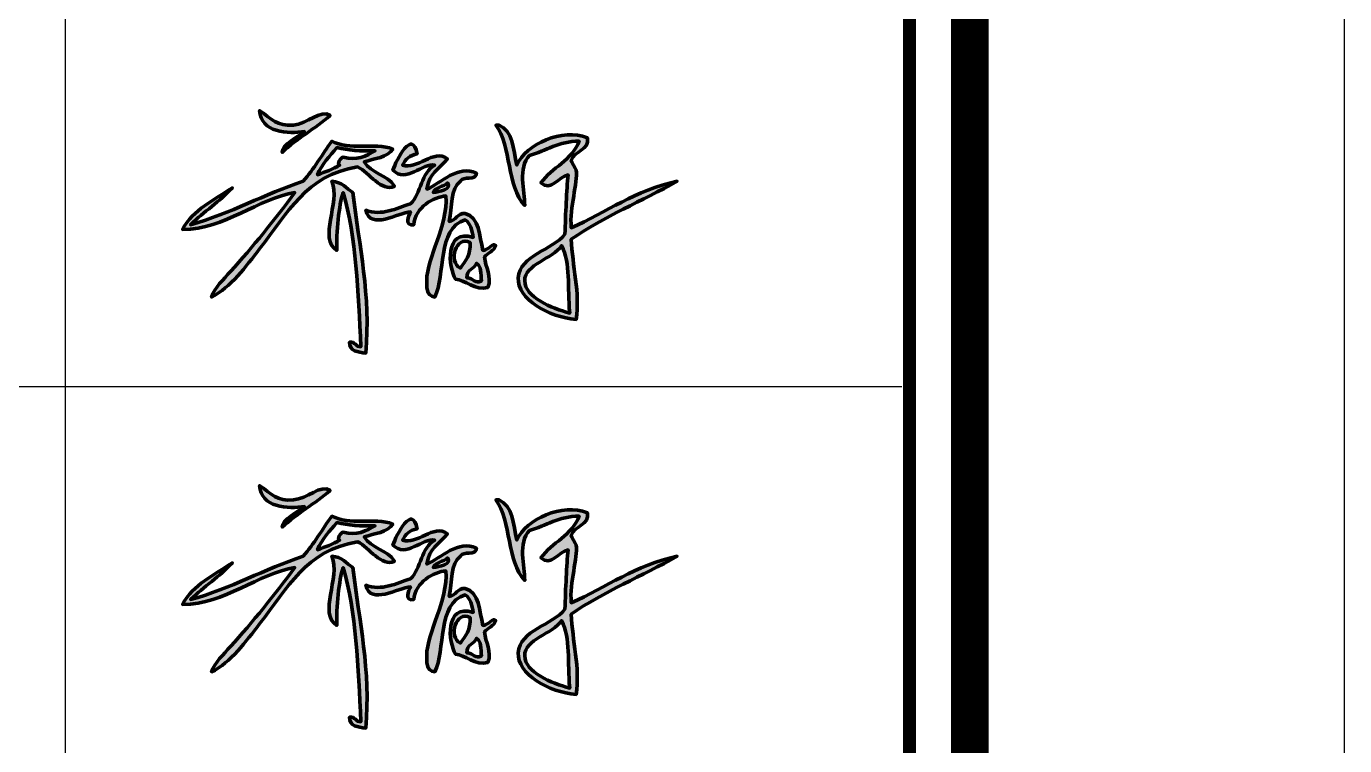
# Model space of a CAD drawing. Header units: inches. Extents: x 18712 to 314639, y 0 to 420500.
# Drawn here: x 134094 to 137612, y 344605 to 346523 of the extents above; entities that cross this region are included whole.
import ezdxf

# ---------------------------------------------------------------- set-up
doc = ezdxf.new("R2010")
doc.units = ezdxf.units.IN
doc.header["$LTSCALE"] = 1000
doc.header["$MEASUREMENT"] = 0
for name, color, linetype, true_color in [('TK', 7, 'Continuous', 0xffffff), ('TK-TEXT', 4, 'Continuous', 0x00ffff), ('ZG-图框层', 4, 'Continuous', 0x00ffff), ('图层 1', 7, 'Continuous', 0xffffff), ('签名', 3, 'Continuous', 0x00ff00)]:
    doc.layers.add(name, color=color, linetype=linetype, true_color=true_color)

# ---------------------------------------------------------------- blocks, each defined once
blk = doc.blocks.new('乔智军')
at = {"layer": '图层 1', "true_color": 0xffffff}
h = blk.add_hatch(color=7, dxfattribs=at)
edge = h.paths.add_edge_path(flags=0)
edge.add_spline(control_points=[(9.270163054523351, 1.075055389712986), (9.417957748339902, -2.578470782605393), (13.95549600535125, -2.800335078218126), (16.67953480257155, -2.365046976499656), (15.42104059158815, -3.314688173481784), (12.99999814218057, -4.502902390202792), (12.97484892854746, -5.805149342712298), (15.3988197110493, -3.553950212772236), (18.40914613195622, -1.889278976125155), (20.91355994710646, 0.2811326113907171), (19.25388410220843, 1.32086311474356), (17.15581956760975, -1.116026784350652), (14.82727799300345, -1.306540690365921), (12.0531130234048, -1.533572632615602), (11.25419485333349, -0.3236543000194558), (9.270163054523351, 1.075055389712986)], knot_values=[0, 0, 0, 0, 0.2744214640499943, 0.2744214640499943, 0.2744214640499943, 0.5488429280999887, 0.5488429280999887, 0.5488429280999887, 0.823264392149983, 0.823264392149983, 0.823264392149983, 1.097685856199977, 1.097685856199977, 1.097685856199977, 1.372107320249972, 1.372107320249972, 1.372107320249972, 1.372107320249972], weights=[1, 1, 1, 1, 1, 1, 1, 1, 1, 1, 1, 1, 1, 1, 1, 1], degree=3, periodic=0)
h = blk.add_hatch(color=7, dxfattribs=at)
edge = h.paths.add_edge_path(flags=0)
edge.add_spline(control_points=[(35.20296417269206, -6.069732850523764), (34.4800104081838, -1.861373684285667), (31.73909063194948, -7.065710612350472), (31.2336947908565, -8.715912438414136), (33.32400785549976, -11.00104578127011), (36.18223321039267, -7.425034308505872), (38.11389952328179, -7.921989660091867), (35.86390617755701, -9.11209868057972), (35.88509352876848, -12.57356065289173), (34.14463014144623, -14.27302737689422), (31.8358978789482, -15.01837427682923), (29.28463073428968, -16.32854495418206), (26.73525839339803, -15.33136140814005), (27.59636057800056, -18.72926132681766), (31.97904169079152, -15.72461931721139), (34.14463014144623, -15.59611717083942), (33.81872389354305, -16.23880015758718), (32.99947964669977, -17.96324384033488), (34.67379715706915, -17.71295748821896), (34.89152733537233, -14.7536185141299), (37.92097404883593, -13.20022393506497), (39.96632858773779, -12.94993758294905), (40.29292385519256, -18.01250873827374), (36.82836129489839, -22.93727598327999), (36.7908097293366, -26.97458604583528), (36.78340276915699, -27.77005911814862), (36.65972375964616, -29.44368760896643), (38.11389952328179, -29.62111014350145), (39.9112070236104, -26.0829947460748), (38.4370496929786, -18.27915930473998), (43.14167519125108, -16.91920696478459), (43.96539806517971, -17.50659613251707), (44.28958176420392, -18.59386898492977), (44.46459273030837, -19.82997006048643), (39.69347684530723, -18.25228754222789), (40.3335760087365, -24.78901602818439), (41.55382963460654, -26.71000253802382), (42.9876793214702, -26.71723724331554), (44.83149564153129, -28.68473257288747), (46.84618881038729, -28.03326458685692), (47.62443639391083, -26.25972826105823), (46.41141747333252, -24.73079387607484), (46.31702179476437, -23.00548891888761), (46.86548135783187, -22.31888093572584), (47.86490421741655, -22.08358075885707), (48.16945085922036, -21.15305985443163), (47.69333834907006, -20.60907891844946), (46.87064900446882, -21.9561121418125), (46.05243828695291, -21.946810377866), (45.42922010253764, -19.57107096397561), (45.49467695993891, -16.50665650826869), (43.14167519125108, -15.86070067865089), (41.74675510905239, -15.78887039039736), (41.66751786061927, -17.03289519079735), (40.49549560336071, -17.18379047259606), (40.95817223225497, -14.82407076328019), (40.69221068534031, -11.73519611349175), (42.34792466781671, -10.56834150287014), (42.73067502872625, -9.62800206983448), (44.98135739400261, -10.55559464116567), (44.99410425570709, -9.24507945403704), (41.99170155964347, -7.802272513002691), (39.07887140528686, -10.87185461534656), (36.7908097293366, -11.89143129681531), (37.28983213957736, -9.04819211716952), (38.70542280832382, -8.719357536172083), (40.23091209554924, -6.863655628846033), (37.91735669619008, -5.163672140179841), (35.13974662883346, -8.766210865680364), (32.82154034750104, -7.921989660091867), (33.2568284492195, -6.946165720149196), (33.97427005731502, -6.252323031695738), (35.20296417269206, -6.069732850523764)], knot_values=[0, 0, 0, 0, 0.02504163207124512, 0.02504163207124512, 0.02504163207124512, 0.05008326414249036, 0.05008326414249036, 0.05008326414249036, 0.07512489621373547, 0.07512489621373547, 0.07512489621373547, 0.1001665282849806, 0.1001665282849806, 0.1001665282849806, 0.1252081603562258, 0.1252081603562258, 0.1252081603562258, 0.150249792427471, 0.150249792427471, 0.150249792427471, 0.1752914244987162, 0.1752914244987162, 0.1752914244987162, 0.2003330565699614, 0.2003330565699614, 0.2003330565699614, 0.2253746886412065, 0.2253746886412065, 0.2253746886412065, 0.2504163207124517, 0.2504163207124517, 0.2504163207124517, 0.2754579527836969, 0.2754579527836969, 0.2754579527836969, 0.300499584854942, 0.300499584854942, 0.300499584854942, 0.3255412169261873, 0.3255412169261873, 0.3255412169261873, 0.3505828489974324, 0.3505828489974324, 0.3505828489974324, 0.3756244810686776, 0.3756244810686776, 0.3756244810686776, 0.4006661131399228, 0.4006661131399228, 0.4006661131399228, 0.425707745211168, 0.425707745211168, 0.425707745211168, 0.4507493772824131, 0.4507493772824131, 0.4507493772824131, 0.4757910093536583, 0.4757910093536583, 0.4757910093536583, 0.5008326414249035, 0.5008326414249035, 0.5008326414249035, 0.5258742734961486, 0.5258742734961486, 0.5258742734961486, 0.5509159055673939, 0.5509159055673939, 0.5509159055673939, 0.575957537638639, 0.575957537638639, 0.575957537638639, 0.6009991697098841, 0.6009991697098841, 0.6009991697098841, 0.6009991697098841], weights=[1, 1, 1, 1, 1, 1, 1, 1, 1, 1, 1, 1, 1, 1, 1, 1, 1, 1, 1, 1, 1, 1, 1, 1, 1, 1, 1, 1, 1, 1, 1, 1, 1, 1, 1, 1, 1, 1, 1, 1, 1, 1, 1, 1, 1, 1, 1, 1, 1, 1, 1, 1, 1, 1, 1, 1, 1, 1, 1, 1, 1, 1, 1, 1, 1, 1, 1, 1, 1, 1, 1, 1, 1], degree=3, periodic=0)
edge = h.paths.add_edge_path(flags=0)
edge.add_spline(control_points=[(37.84931601547034, -12.42059831243822), (38.84770534572763, -12.26332959978728), (40.9991688955747, -11.87782316067137), (40.23091209554924, -10.83292501068158), (39.6052823427034, -11.53038505178094), (38.24584676741172, -11.49421152532233), (37.84931601547034, -12.42059831243822)], knot_values=[0, 0, 0, 0, 0.5998774375303773, 0.5998774375303773, 0.5998774375303773, 1.199754875060755, 1.199754875060755, 1.199754875060755, 1.199754875060755], weights=[1, 1, 1, 1, 1, 1, 1], degree=3, periodic=0)
edge = h.paths.add_edge_path(flags=0)
edge.add_spline(control_points=[(42.34792466781671, -24.85791798334361), (43.12858381977082, -23.69795356823792), (44.09424472132748, -22.72299090273475), (43.93542571468545, -20.6238928388087), (41.64340217631354, -19.42586009347752), (40.21816523384479, -23.89708021864811), (42.34792466781671, -24.85791798334361)], knot_values=[0, 0, 0, 0, 0.4848482774521781, 0.4848482774521781, 0.4848482774521781, 0.9696965549043561, 0.9696965549043561, 0.9696965549043561, 0.9696965549043561], weights=[1, 1, 1, 1, 1, 1, 1], degree=3, periodic=0)
edge = h.paths.add_edge_path(flags=0)
edge.add_spline(control_points=[(43.40625869906253, -26.44541903021238), (44.48974194394148, -26.51742157335377), (44.80083427148543, -27.51960051114483), (45.78785477914145, -26.97458604583528), (45.75788242864718, -25.76983535987608), (45.78268713250451, -24.50996310978948), (44.99410425570709, -24.06382295013344), (44.65269506789308, -25.04602032092833), (43.33046654838738, -25.04636483070414), (43.40625869906253, -26.44541903021238)], knot_values=[0, 0, 0, 0, 0.4043742533420538, 0.4043742533420538, 0.4043742533420538, 0.8087485066841077, 0.8087485066841077, 0.8087485066841077, 1.213122760026162, 1.213122760026162, 1.213122760026162, 1.213122760026162], weights=[1, 1, 1, 1, 1, 1, 1, 1, 1, 1], degree=3, periodic=0)
h = blk.add_hatch(color=7, dxfattribs=at)
edge = h.paths.add_edge_path(flags=0)
edge.add_spline(control_points=[(48.16945085922036, -1.306540690365921), (50.75844182432857, -4.7158094316448), (49.96331326179101, -11.50868093590577), (52.9326430193782, -14.53761088470569), (52.92885341184444, -12.15739284372995), (51.7461513515362, -8.348320507639613), (53.72639354281257, -6.334316358335201), (56.46317920173733, -5.542977403331406), (58.46650354799206, -4.017832625881766), (61.92986032407093, -3.952720278256294), (60.68204591613721, -7.115320020065127), (57.46087951244304, -8.304567766113507), (55.57882260726858, -10.83292501068158), (57.31032874042012, -12.38528606041913), (58.50129903534747, -9.77390195988417), (60.07743125961494, -9.509835216736406), (59.80940265404553, -12.01218197323186), (59.68813521296528, -15.90720949838337), (59.54826424399202, -19.30080304486353), (57.52185774275897, -21.85654881660739), (52.08067034383427, -22.79912756318572), (51.87396447835657, -26.44541903021238), (51.67414880839479, -29.97836678100208), (56.88589269663923, -32.94631849948607), (61.40034879867223, -33.32562376263766), (62.10039266309003, -28.99479137110401), (60.74956983219327, -24.46104272162643), (60.60659827523786, -20.0947258231858), (65.90446960743135, -16.39520759579864), (72.30201614396618, -13.79588133741655), (78.07152135922463, -10.56834150287014), (71.13481702356877, -12.01114844390449), (66.42536838843516, -15.68138334034896), (60.60659827523786, -18.24229675872979), (60.25003065728882, -14.81459674444579), (61.74485857446841, -10.85772971453892), (61.40034879867223, -8.715912438414136), (61.37072095795376, -8.530910688811588), (60.57834847362257, -7.245889225091872), (60.60659827523786, -7.12823913665747), (60.97453471578818, -5.588624948624414), (63.71442096269509, -5.461156331579815), (63.25277786312823, -3.423553262633391), (59.15655662891179, -1.759398790649982), (53.15312927588775, -4.450020139618061), (51.60938097054512, -7.921989660091867), (51.06712258344194, -5.288901443681738), (50.94378808370692, -2.237061594791385), (48.69861787484328, -1.306540690365921), (48.52222886963564, -1.306540690365921), (48.345839864428, -1.306540690365921), (48.16945085922036, -1.306540690365921)], knot_values=[0, 0, 0, 0, 0.06364256082646674, 0.06364256082646674, 0.06364256082646674, 0.1272851216529335, 0.1272851216529335, 0.1272851216529335, 0.1909276824794002, 0.1909276824794002, 0.1909276824794002, 0.254570243305867, 0.254570243305867, 0.254570243305867, 0.3182128041323335, 0.3182128041323335, 0.3182128041323335, 0.3818553649588003, 0.3818553649588003, 0.3818553649588003, 0.4454979257852671, 0.4454979257852671, 0.4454979257852671, 0.5091404866117337, 0.5091404866117337, 0.5091404866117337, 0.5727830474382005, 0.5727830474382005, 0.5727830474382005, 0.6364256082646671, 0.6364256082646671, 0.6364256082646671, 0.7000681690911339, 0.7000681690911339, 0.7000681690911339, 0.7637107299176006, 0.7637107299176006, 0.7637107299176006, 0.8273532907440673, 0.8273532907440673, 0.8273532907440673, 0.8909958515705341, 0.8909958515705341, 0.8909958515705341, 0.9546384123970005, 0.9546384123970005, 0.9546384123970005, 1.018280973223467, 1.018280973223467, 1.018280973223467, 1.081923534049934, 1.081923534049934, 1.081923534049934, 1.081923534049934], weights=[1, 1, 1, 1, 1, 1, 1, 1, 1, 1, 1, 1, 1, 1, 1, 1, 1, 1, 1, 1, 1, 1, 1, 1, 1, 1, 1, 1, 1, 1, 1, 1, 1, 1, 1, 1, 1, 1, 1, 1, 1, 1, 1, 1, 1, 1, 1, 1, 1, 1, 1, 1], degree=3, periodic=0)
edge = h.paths.add_edge_path(flags=0)
edge.add_spline(control_points=[(59.01875271859332, -21.15305985443163), (57.51772362544941, -23.37273633988633), (52.90680478619349, -24.20782803641626), (52.9326430193782, -26.97458604583528), (52.95710321345973, -29.60595171336641), (57.30378305467998, -31.48008489369758), (60.34201476742641, -32.26728973139183), (59.97442283665188, -27.90958557734609), (60.48705338303658, -24.14340470834236), (59.01875271859332, -21.15305985443163)], knot_values=[0, 0, 0, 0, 0.4703318066779434, 0.4703318066779434, 0.4703318066779434, 0.9406636133558868, 0.9406636133558868, 0.9406636133558868, 1.41099542003383, 1.41099542003383, 1.41099542003383, 1.41099542003383], weights=[1, 1, 1, 1, 1, 1, 1, 1, 1, 1], degree=3, periodic=0)
h = blk.add_hatch(color=7, dxfattribs=at)
edge = h.paths.add_edge_path(flags=0)
edge.add_spline(control_points=[(31.2336947908565, -5.275810072201494), (28.17083062914067, -4.133760165437195), (23.9765963637102, -5.534709168712311), (21.17814345491793, -3.952720278256294), (19.56497642975236, -6.132433629718662), (18.21759869661355, -8.577936273207769), (16.4149512947601, -10.56834150287014), (10.00620819051187, -12.71549868051974), (4.566915595354047, -15.8324508770356), (-2.108478075360409, -17.71295748821896), (0.09845154838984627, -15.59766746483049), (2.679691043542647, -13.85685956773247), (4.771726657064875, -11.62667553411595), (1.776041901629284, -13.65876644664965), (-1.683869776691637, -15.22680269118592), (-3.431567869305596, -18.50688026654126), (3.530285679983379, -18.48689869954507), (9.05484444465074, -13.36214352968915), (15.09186150081491, -12.42059831243822), (11.82745912025831, -16.81602628693366), (8.047842369998548, -21.48310021964434), (4.507143149253423, -25.38708499896654), (3.313072266343895, -26.70345685228369), (1.891108166745212, -28.0690936035397), (1.331624290852233, -29.62111014350145), (4.580523731498005, -28.02534086201359), (6.954885106285204, -24.62709643356018), (9.270163054523351, -21.68222687005454), (13.9232843413143, -15.76441019631585), (16.81768322266582, -9.658318930104542), (25.41216859945284, -8.186745422791205), (27.35623726427062, -9.10090211286635), (29.27377867635209, -12.44523076140766), (31.49827829866796, -11.36209202630451), (30.33021790383106, -9.531194822835772), (27.60841842015341, -9.254036708207735), (26.47050263069868, -7.392822644468936), (28.17996013819926, -6.808878574494429), (30.33107917827054, -6.666423782202713), (31.2336947908565, -5.275810072201494)], knot_values=[0, 0, 0, 0, 0.06651523526064046, 0.06651523526064046, 0.06651523526064046, 0.1330304705212808, 0.1330304705212808, 0.1330304705212808, 0.1995457057819213, 0.1995457057819213, 0.1995457057819213, 0.2660609410425617, 0.2660609410425617, 0.2660609410425617, 0.3325761763032022, 0.3325761763032022, 0.3325761763032022, 0.3990914115638426, 0.3990914115638426, 0.3990914115638426, 0.4656066468244831, 0.4656066468244831, 0.4656066468244831, 0.5321218820851235, 0.5321218820851235, 0.5321218820851235, 0.5986371173457639, 0.5986371173457639, 0.5986371173457639, 0.6651523526064044, 0.6651523526064044, 0.6651523526064044, 0.7316675878670448, 0.7316675878670448, 0.7316675878670448, 0.7981828231276852, 0.7981828231276852, 0.7981828231276852, 0.8646980583883257, 0.8646980583883257, 0.8646980583883257, 0.8646980583883257], weights=[1, 1, 1, 1, 1, 1, 1, 1, 1, 1, 1, 1, 1, 1, 1, 1, 1, 1, 1, 1, 1, 1, 1, 1, 1, 1, 1, 1, 1, 1, 1, 1, 1, 1, 1, 1, 1, 1, 1, 1], degree=3, periodic=0)
edge = h.paths.add_edge_path(flags=0)
edge.add_spline(control_points=[(21.9720662332402, -5.011226564390029), (20.84155740396507, -6.43870282040146), (19.50951035584919, -7.664813112460024), (18.79654737483901, -9.509835216736406), (20.08156883855872, -9.03079437349183), (21.36572902783894, -8.550720000919853), (22.50123324886312, -7.921989660091867), (21.89162320059179, -7.712183206631977), (22.6381758847421, -6.678137114579783), (23.03057251937393, -6.598899866146667), (25.23302351603883, -7.294120593703326), (26.87461259770758, -6.341895573402724), (28.32293169515468, -5.540565834900832), (25.88948689381843, -5.680609058761974), (23.81433225931021, -5.462362115795116), (21.9720662332402, -5.011226564390029)], knot_values=[0, 0, 0, 0, 0.4639654147825299, 0.4639654147825299, 0.4639654147825299, 0.9279308295650598, 0.9279308295650598, 0.9279308295650598, 1.39189624434759, 1.39189624434759, 1.39189624434759, 1.85586165913012, 1.85586165913012, 1.85586165913012, 2.319827073912649, 2.319827073912649, 2.319827073912649, 2.319827073912649], weights=[1, 1, 1, 1, 1, 1, 1, 1, 1, 1, 1, 1, 1, 1, 1, 1], degree=3, periodic=0)
h = blk.add_hatch(color=7, dxfattribs=at)
edge = h.paths.add_edge_path(flags=0)
edge.add_spline(control_points=[(21.17814345491793, -10.56834150287014), (22.6185388275217, -14.12506042818978), (18.85959266380971, -20.08783562766988), (21.9720662332402, -21.946810377866), (21.87439771180199, -19.08048904324187), (22.32863385118924, -14.43494697151843), (23.03057251937393, -12.42059831243822), (25.19374940159807, -19.69561124792594), (25.51242094420952, -28.81495726813841), (25.94133561507576, -37.82423241498404), (25.05852931459808, -37.82492143453561), (25.0380309829382, -36.96330248526939), (24.08890655061975, -37.03013738177387), (24.04119194667199, -38.57767529465025), (25.43438947999169, -38.68412881537125), (26.73525839339803, -38.88256644622984), (27.6103132239203, -29.29244781739192), (25.68398681255601, -21.34667434842908), (24.61824582113057, -12.42059831243822), (23.53062845894206, -11.74415336766245), (22.85452802394208, -10.65601924081025), (21.17814345491793, -10.56834150287014)], knot_values=[0, 0, 0, 0, 0.08844802522594537, 0.08844802522594537, 0.08844802522594537, 0.1768960504518908, 0.1768960504518908, 0.1768960504518908, 0.2653440756778363, 0.2653440756778363, 0.2653440756778363, 0.3537921009037817, 0.3537921009037817, 0.3537921009037817, 0.4422401261297271, 0.4422401261297271, 0.4422401261297271, 0.5306881513556726, 0.5306881513556726, 0.5306881513556726, 0.619136176581618, 0.619136176581618, 0.619136176581618, 0.619136176581618], weights=[1, 1, 1, 1, 1, 1, 1, 1, 1, 1, 1, 1, 1, 1, 1, 1, 1, 1, 1, 1, 1, 1], degree=3, periodic=0)
at = {"layer": '图层 1', "lineweight": 100}
for points, knots in [([(16.67953480257155, -2.365046976499656), (15.42104059158815, -3.314688173481784), (12.99999814218057, -4.502902390202792), (12.97484892854746, -5.805149342712298), (15.3988197110493, -3.553950212772236), (18.40914613195622, -1.889278976125155), (20.91355994710646, 0.2811326113907171), (19.25388410220843, 1.32086311474356), (17.15581956760975, -1.116026784350652), (14.82727799300345, -1.306540690365921), (12.0531130234048, -1.533572632615602), (11.25419485333349, -0.3236543000194558), (9.270163054523351, 1.075055389712986), (9.417957748339902, -2.578470782605393), (13.95549600535125, -2.800335078218126), (16.67953480257155, -2.365046976499656)], [0, 0, 0, 0, 1, 1, 1, 2, 2, 2, 3, 3, 3, 4, 4, 4, 5, 5, 5, 5]), ([(9.270163054523351, 1.075055389712986), (11.25419485333349, -0.3236543000194558), (12.0531130234048, -1.533572632615602), (14.82727799300345, -1.306540690365921), (17.15581956760975, -1.116026784350652), (19.25388410220843, 1.32086311474356), (20.91355994710646, 0.2811326113907171), (18.40914613195622, -1.889278976125155), (15.3988197110493, -3.553950212772236), (12.97484892854746, -5.805149342712298), (12.99999814218057, -4.502902390202792), (15.42104059158815, -3.314688173481784), (16.67953480257155, -2.365046976499656), (13.95549600535125, -2.800335078218126), (9.417957748339902, -2.578470782605393), (9.270163054523351, 1.075055389712986)], [0, 0, 0, 0, 1, 1, 1, 2, 2, 2, 3, 3, 3, 4, 4, 4, 5, 5, 5, 5]), ([(52.9326430193782, -14.53761088470569), (52.92885341184444, -12.15739284372995), (51.7461513515362, -8.348320507639613), (53.72639354281257, -6.334316358335201), (56.46317920173733, -5.542977403331406), (58.46650354799206, -4.017832625881766), (61.92986032407093, -3.952720278256294), (60.68204591613721, -7.115320020065127), (57.46087951244304, -8.304567766113507), (55.57882260726858, -10.83292501068158), (57.31032874042012, -12.38528606041913), (58.50129903534747, -9.77390195988417), (60.07743125961494, -9.509835216736406), (59.80940265404553, -12.01218197323186), (59.68813521296528, -15.90720949838337), (59.54826424399202, -19.30080304486353), (57.52185774275897, -21.85654881660739), (52.08067034383427, -22.79912756318572), (51.87396447835657, -26.44541903021238), (51.67414880839479, -29.97836678100208), (56.88589269663923, -32.94631849948607), (61.40034879867223, -33.32562376263766), (62.10039266309003, -28.99479137110401), (60.74956983219327, -24.46104272162643), (60.60659827523786, -20.0947258231858), (65.90446960743135, -16.39520759579864), (72.30201614396618, -13.79588133741655), (78.07152135922463, -10.56834150287014), (71.13481702356877, -12.01114844390449), (66.42536838843516, -15.68138334034896), (60.60659827523786, -18.24229675872979), (60.25003065728882, -14.81459674444579), (61.74485857446841, -10.85772971453892), (61.40034879867223, -8.715912438414136), (61.37072095795376, -8.530910688811588), (60.57834847362257, -7.245889225091872), (60.60659827523786, -7.12823913665747), (60.97453471578818, -5.588624948624414), (63.71442096269509, -5.461156331579815), (63.25277786312823, -3.423553262633391), (59.15655662891179, -1.759398790649982), (53.15312927588775, -4.450020139618061), (51.60938097054512, -7.921989660091867), (51.06712258344194, -5.288901443681738), (50.94378808370692, -2.237061594791385), (48.69861787484328, -1.306540690365921), (48.52222886963564, -1.306540690365921), (48.345839864428, -1.306540690365921), (48.16945085922036, -1.306540690365921), (50.75844182432857, -4.7158094316448), (49.96331326179101, -11.50868093590577), (52.9326430193782, -14.53761088470569)], [0, 0, 0, 0, 10.64327486126001, 10.64327486126001, 10.64327486126001, 21.28654972252003, 21.28654972252003, 21.28654972252003, 31.92982458378004, 31.92982458378004, 31.92982458378004, 42.57309944504005, 42.57309944504005, 42.57309944504005, 53.21637430630006, 53.21637430630006, 53.21637430630006, 63.85964916756008, 63.85964916756008, 63.85964916756008, 74.50292402882009, 74.50292402882009, 74.50292402882009, 85.1461988900801, 85.1461988900801, 85.1461988900801, 95.78947375134011, 95.78947375134011, 95.78947375134011, 106.4327486126001, 106.4327486126001, 106.4327486126001, 117.0760234738601, 117.0760234738601, 117.0760234738601, 127.7192983351202, 127.7192983351202, 127.7192983351202, 138.3625731963802, 138.3625731963802, 138.3625731963802, 149.0058480576402, 149.0058480576402, 149.0058480576402, 159.6491229189002, 159.6491229189002, 159.6491229189002, 170.2923977801602, 170.2923977801602, 170.2923977801602, 180.9356726414202, 180.9356726414202, 180.9356726414202, 180.9356726414202]), ([(48.16945085922036, -1.306540690365921), (48.345839864428, -1.306540690365921), (48.52222886963564, -1.306540690365921), (48.69861787484328, -1.306540690365921), (50.94378808370692, -2.237061594791385), (51.06712258344194, -5.288901443681738), (51.60938097054512, -7.921989660091867), (53.15312927588775, -4.450020139618061), (59.15655662891179, -1.759398790649982), (63.25277786312823, -3.423553262633391), (63.71442096269509, -5.461156331579815), (60.97453471578818, -5.588624948624414), (60.60659827523786, -7.12823913665747), (60.57834847362257, -7.245889225091872), (61.37072095795376, -8.530910688811588), (61.40034879867223, -8.715912438414136), (61.74485857446841, -10.85772971453892), (60.25003065728882, -14.81459674444579), (60.60659827523786, -18.24229675872979), (66.42536838843516, -15.68138334034896), (71.13481702356877, -12.01114844390449), (78.07152135922463, -10.56834150287014), (72.30201614396618, -13.79588133741655), (65.90446960743135, -16.39520759579864), (60.60659827523786, -20.0947258231858), (60.74956983219327, -24.46104272162643), (62.10039266309003, -28.99479137110401), (61.40034879867223, -33.32562376263766), (56.88589269663923, -32.94631849948607), (51.67414880839479, -29.97836678100208), (51.87396447835657, -26.44541903021238), (52.08067034383427, -22.79912756318572), (57.52185774275897, -21.85654881660739), (59.54826424399202, -19.30080304486353), (59.68813521296528, -15.90720949838337), (59.80940265404553, -12.01218197323186), (60.07743125961494, -9.509835216736406), (58.50129903534747, -9.77390195988417), (57.31032874042012, -12.38528606041913), (55.57882260726858, -10.83292501068158), (57.46087951244304, -8.304567766113507), (60.68204591613721, -7.115320020065127), (61.92986032407093, -3.952720278256294), (58.46650354799206, -4.017832625881766), (56.46317920173733, -5.542977403331406), (53.72639354281257, -6.334316358335201), (51.7461513515362, -8.348320507639613), (52.92885341184444, -12.15739284372995), (52.9326430193782, -14.53761088470569), (49.96331326179101, -11.50868093590577), (50.75844182432857, -4.7158094316448), (48.16945085922036, -1.306540690365921)], [0, 0, 0, 0, 10.64327486126001, 10.64327486126001, 10.64327486126001, 21.28654972252001, 21.28654972252001, 21.28654972252001, 31.92982458378002, 31.92982458378002, 31.92982458378002, 42.57309944504003, 42.57309944504003, 42.57309944504003, 53.21637430630004, 53.21637430630004, 53.21637430630004, 63.85964916756004, 63.85964916756004, 63.85964916756004, 74.50292402882005, 74.50292402882005, 74.50292402882005, 85.14619889008006, 85.14619889008006, 85.14619889008006, 95.78947375134007, 95.78947375134007, 95.78947375134007, 106.4327486126001, 106.4327486126001, 106.4327486126001, 117.0760234738601, 117.0760234738601, 117.0760234738601, 127.7192983351201, 127.7192983351201, 127.7192983351201, 138.3625731963801, 138.3625731963801, 138.3625731963801, 149.0058480576401, 149.0058480576401, 149.0058480576401, 159.6491229189001, 159.6491229189001, 159.6491229189001, 170.2923977801601, 170.2923977801601, 170.2923977801601, 180.9356726414201, 180.9356726414201, 180.9356726414201, 180.9356726414201]), ([(21.17814345491793, -3.952720278256294), (19.56497642975236, -6.132433629718662), (18.21759869661355, -8.577936273207769), (16.4149512947601, -10.56834150287014), (10.00620819051187, -12.71549868051974), (4.566915595354047, -15.8324508770356), (-2.108478075360409, -17.71295748821896), (0.09845154838984627, -15.59766746483049), (2.679691043542647, -13.85685956773247), (4.771726657064875, -11.62667553411595), (1.776041901629284, -13.65876644664965), (-1.683869776691637, -15.22680269118592), (-3.431567869305596, -18.50688026654126), (3.530285679983379, -18.48689869954507), (9.05484444465074, -13.36214352968915), (15.09186150081491, -12.42059831243822), (11.82745912025831, -16.81602628693366), (8.047842369998548, -21.48310021964434), (4.507143149253423, -25.38708499896654), (3.313072266343895, -26.70345685228369), (1.891108166745212, -28.0690936035397), (1.331624290852233, -29.62111014350145), (4.580523731498005, -28.02534086201359), (6.954885106285204, -24.62709643356018), (9.270163054523351, -21.68222687005454), (13.9232843413143, -15.76441019631585), (16.81768322266582, -9.658318930104542), (25.41216859945284, -8.186745422791205), (27.35623726427062, -9.10090211286635), (29.27377867635209, -12.44523076140766), (31.49827829866796, -11.36209202630451), (30.33021790383106, -9.531194822835772), (27.60841842015341, -9.254036708207735), (26.47050263069868, -7.392822644468936), (28.17996013819926, -6.808878574494429), (30.33107917827054, -6.666423782202713), (31.2336947908565, -5.275810072201494), (28.17083062914067, -4.133760165437195), (23.9765963637102, -5.534709168712311), (21.17814345491793, -3.952720278256294)], [0, 0, 0, 0, 12.14471792894679, 12.14471792894679, 12.14471792894679, 24.28943585789359, 24.28943585789359, 24.28943585789359, 36.43415378684038, 36.43415378684038, 36.43415378684038, 48.57887171578717, 48.57887171578717, 48.57887171578717, 60.72358964473396, 60.72358964473396, 60.72358964473396, 72.86830757368077, 72.86830757368077, 72.86830757368077, 85.01302550262756, 85.01302550262756, 85.01302550262756, 97.15774343157435, 97.15774343157435, 97.15774343157435, 109.3024613605211, 109.3024613605211, 109.3024613605211, 121.4471792894679, 121.4471792894679, 121.4471792894679, 133.5918972184147, 133.5918972184147, 133.5918972184147, 145.7366151473615, 145.7366151473615, 145.7366151473615, 157.8813330763083, 157.8813330763083, 157.8813330763083, 157.8813330763083]), ([(31.2336947908565, -5.275810072201494), (30.33107917827054, -6.666423782202713), (28.17996013819926, -6.808878574494429), (26.47050263069868, -7.392822644468936), (27.60841842015341, -9.254036708207735), (30.33021790383106, -9.531194822835772), (31.49827829866796, -11.36209202630451), (29.27377867635209, -12.44523076140766), (27.35623726427062, -9.10090211286635), (25.41216859945284, -8.186745422791205), (16.81768322266582, -9.658318930104542), (13.9232843413143, -15.76441019631585), (9.270163054523351, -21.68222687005454), (6.954885106285204, -24.62709643356018), (4.580523731498005, -28.02534086201359), (1.331624290852233, -29.62111014350145), (1.891108166745212, -28.0690936035397), (3.313072266343895, -26.70345685228369), (4.507143149253423, -25.38708499896654), (8.047842369998548, -21.48310021964434), (11.82745912025831, -16.81602628693366), (15.09186150081491, -12.42059831243822), (9.05484444465074, -13.36214352968915), (3.530285679983379, -18.48689869954507), (-3.431567869305596, -18.50688026654126), (-1.683869776691637, -15.22680269118592), (1.776041901629284, -13.65876644664965), (4.771726657064875, -11.62667553411595), (2.679691043542647, -13.85685956773247), (0.09845154838984627, -15.59766746483049), (-2.108478075360409, -17.71295748821896), (4.566915595354047, -15.8324508770356), (10.00620819051187, -12.71549868051974), (16.4149512947601, -10.56834150287014), (18.21759869661355, -8.577936273207769), (19.56497642975236, -6.132433629718662), (21.17814345491793, -3.952720278256294), (23.9765963637102, -5.534709168712311), (28.17083062914067, -4.133760165437195), (31.2336947908565, -5.275810072201494)], [0, 0, 0, 0, 12.14471792894679, 12.14471792894679, 12.14471792894679, 24.28943585789358, 24.28943585789358, 24.28943585789358, 36.43415378684038, 36.43415378684038, 36.43415378684038, 48.57887171578717, 48.57887171578717, 48.57887171578717, 60.72358964473396, 60.72358964473396, 60.72358964473396, 72.86830757368075, 72.86830757368075, 72.86830757368075, 85.01302550262754, 85.01302550262754, 85.01302550262754, 97.15774343157433, 97.15774343157433, 97.15774343157433, 109.3024613605211, 109.3024613605211, 109.3024613605211, 121.4471792894679, 121.4471792894679, 121.4471792894679, 133.5918972184147, 133.5918972184147, 133.5918972184147, 145.7366151473615, 145.7366151473615, 145.7366151473615, 157.8813330763083, 157.8813330763083, 157.8813330763083, 157.8813330763083]), ([(21.9720662332402, -5.011226564390029), (20.84155740396507, -6.43870282040146), (19.50951035584919, -7.664813112460024), (18.79654737483901, -9.509835216736406), (20.08156883855872, -9.03079437349183), (21.36572902783894, -8.550720000919853), (22.50123324886312, -7.921989660091867), (21.89162320059179, -7.712183206631977), (22.6381758847421, -6.678137114579783), (23.03057251937393, -6.598899866146667), (25.23302351603883, -7.294120593703326), (26.87461259770758, -6.341895573402724), (28.32293169515468, -5.540565834900832), (25.88948689381843, -5.680609058761974), (23.81433225931021, -5.462362115795116), (21.9720662332402, -5.011226564390029)], [0, 0, 0, 0, 1, 1, 1, 2, 2, 2, 3, 3, 3, 4, 4, 4, 5, 5, 5, 5]), ([(28.32293169515468, -5.540565834900832), (26.87461259770758, -6.341895573402724), (25.23302351603883, -7.294120593703326), (23.03057251937393, -6.598899866146667), (22.6381758847421, -6.678137114579783), (21.89162320059179, -7.712183206631977), (22.50123324886312, -7.921989660091867), (21.36572902783894, -8.550720000919853), (20.08156883855872, -9.03079437349183), (18.79654737483901, -9.509835216736406), (19.50951035584919, -7.664813112460024), (20.84155740396507, -6.43870282040146), (21.9720662332402, -5.011226564390029), (23.81433225931021, -5.462362115795116), (25.88948689381843, -5.680609058761974), (28.32293169515468, -5.540565834900832)], [0, 0, 0, 0, 1, 1, 1, 2, 2, 2, 3, 3, 3, 4, 4, 4, 5, 5, 5, 5]), ([(31.2336947908565, -8.715912438414136), (33.32400785549976, -11.00104578127011), (36.18223321039267, -7.425034308505872), (38.11389952328179, -7.921989660091867), (35.86390617755701, -9.11209868057972), (35.88509352876848, -12.57356065289173), (34.14463014144623, -14.27302737689422), (31.8358978789482, -15.01837427682923), (29.28463073428968, -16.32854495418206), (26.73525839339803, -15.33136140814005), (27.59636057800056, -18.72926132681766), (31.97904169079152, -15.72461931721139), (34.14463014144623, -15.59611717083942), (33.81872389354305, -16.23880015758718), (32.99947964669977, -17.96324384033488), (34.67379715706915, -17.71295748821896), (34.89152733537233, -14.7536185141299), (37.92097404883593, -13.20022393506497), (39.96632858773779, -12.94993758294905), (40.29292385519256, -18.01250873827374), (36.82836129489839, -22.93727598327999), (36.7908097293366, -26.97458604583528), (36.78340276915699, -27.77005911814862), (36.65972375964616, -29.44368760896643), (38.11389952328179, -29.62111014350145), (39.9112070236104, -26.0829947460748), (38.4370496929786, -18.27915930473998), (43.14167519125108, -16.91920696478459), (43.96539806517971, -17.50659613251707), (44.28958176420392, -18.59386898492977), (44.46459273030837, -19.82997006048643), (39.69347684530723, -18.25228754222789), (40.3335760087365, -24.78901602818439), (41.55382963460654, -26.71000253802382), (42.9876793214702, -26.71723724331554), (44.83149564153129, -28.68473257288747), (46.84618881038729, -28.03326458685692), (47.62443639391083, -26.25972826105823), (46.41141747333252, -24.73079387607484), (46.31702179476437, -23.00548891888761), (46.86548135783187, -22.31888093572584), (47.86490421741655, -22.08358075885707), (48.16945085922036, -21.15305985443163), (47.69333834907006, -20.60907891844946), (46.87064900446882, -21.9561121418125), (46.05243828695291, -21.946810377866), (45.42922010253764, -19.57107096397561), (45.49467695993891, -16.50665650826869), (43.14167519125108, -15.86070067865089), (41.74675510905239, -15.78887039039736), (41.66751786061927, -17.03289519079735), (40.49549560336071, -17.18379047259606), (40.95817223225497, -14.82407076328019), (40.69221068534031, -11.73519611349175), (42.34792466781671, -10.56834150287014), (42.73067502872625, -9.62800206983448), (44.98135739400261, -10.55559464116567), (44.99410425570709, -9.24507945403704), (41.99170155964347, -7.802272513002691), (39.07887140528686, -10.87185461534656), (36.7908097293366, -11.89143129681531), (37.28983213957736, -9.04819211716952), (38.70542280832382, -8.719357536172083), (40.23091209554924, -6.863655628846033), (37.91735669619008, -5.163672140179841), (35.13974662883346, -8.766210865680364), (32.82154034750104, -7.921989660091867), (33.2568284492195, -6.946165720149196), (33.97427005731502, -6.252323031695738), (35.20296417269206, -6.069732850523764), (34.4800104081838, -1.861373684285667), (31.73909063194948, -7.065710612350472), (31.2336947908565, -8.715912438414136)], [0, 0, 0, 0, 1, 1, 1, 2, 2, 2, 3, 3, 3, 4, 4, 4, 5, 5, 5, 6, 6, 6, 7, 7, 7, 8, 8, 8, 9, 9, 9, 10, 10, 10, 11, 11, 11, 12, 12, 12, 13, 13, 13, 14, 14, 14, 15, 15, 15, 16, 16, 16, 17, 17, 17, 18, 18, 18, 19, 19, 19, 20, 20, 20, 21, 21, 21, 22, 22, 22, 23, 23, 23, 24, 24, 24, 24]), ([(35.20296417269206, -6.069732850523764), (33.97427005731502, -6.252323031695738), (33.2568284492195, -6.946165720149196), (32.82154034750104, -7.921989660091867), (35.13974662883346, -8.766210865680364), (37.91735669619008, -5.163672140179841), (40.23091209554924, -6.863655628846033), (38.70542280832382, -8.719357536172083), (37.28983213957736, -9.04819211716952), (36.7908097293366, -11.89143129681531), (39.07887140528686, -10.87185461534656), (41.99170155964347, -7.802272513002691), (44.99410425570709, -9.24507945403704), (44.98135739400261, -10.55559464116567), (42.73067502872625, -9.62800206983448), (42.34792466781671, -10.56834150287014), (40.69221068534031, -11.73519611349175), (40.95817223225497, -14.82407076328019), (40.49549560336071, -17.18379047259606), (41.66751786061927, -17.03289519079735), (41.74675510905239, -15.78887039039736), (43.14167519125108, -15.86070067865089), (45.49467695993891, -16.50665650826869), (45.42922010253764, -19.57107096397561), (46.05243828695291, -21.946810377866), (46.87064900446882, -21.9561121418125), (47.69333834907006, -20.60907891844946), (48.16945085922036, -21.15305985443163), (47.86490421741655, -22.08358075885707), (46.86548135783187, -22.31888093572584), (46.31702179476437, -23.00548891888761), (46.41141747333252, -24.73079387607484), (47.62443639391083, -26.25972826105823), (46.84618881038729, -28.03326458685692), (44.83149564153129, -28.68473257288747), (42.9876793214702, -26.71723724331554), (41.55382963460654, -26.71000253802382), (40.3335760087365, -24.78901602818439), (39.69347684530723, -18.25228754222789), (44.46459273030837, -19.82997006048643), (44.28958176420392, -18.59386898492977), (43.96539806517971, -17.50659613251707), (43.14167519125108, -16.91920696478459), (38.4370496929786, -18.27915930473998), (39.9112070236104, -26.0829947460748), (38.11389952328179, -29.62111014350145), (36.65972375964616, -29.44368760896643), (36.78340276915699, -27.77005911814862), (36.7908097293366, -26.97458604583528), (36.82836129489839, -22.93727598327999), (40.29292385519256, -18.01250873827374), (39.96632858773779, -12.94993758294905), (37.92097404883593, -13.20022393506497), (34.89152733537233, -14.7536185141299), (34.67379715706915, -17.71295748821896), (32.99947964669977, -17.96324384033488), (33.81872389354305, -16.23880015758718), (34.14463014144623, -15.59611717083942), (31.97904169079152, -15.72461931721139), (27.59636057800056, -18.72926132681766), (26.73525839339803, -15.33136140814005), (29.28463073428968, -16.32854495418206), (31.8358978789482, -15.01837427682923), (34.14463014144623, -14.27302737689422), (35.88509352876848, -12.57356065289173), (35.86390617755701, -9.11209868057972), (38.11389952328179, -7.921989660091867), (36.18223321039267, -7.425034308505872), (33.32400785549976, -11.00104578127011), (31.2336947908565, -8.715912438414136), (31.73909063194948, -7.065710612350472), (34.4800104081838, -1.861373684285667), (35.20296417269206, -6.069732850523764)], [0, 0, 0, 0, 1, 1, 1, 2, 2, 2, 3, 3, 3, 4, 4, 4, 5, 5, 5, 6, 6, 6, 7, 7, 7, 8, 8, 8, 9, 9, 9, 10, 10, 10, 11, 11, 11, 12, 12, 12, 13, 13, 13, 14, 14, 14, 15, 15, 15, 16, 16, 16, 17, 17, 17, 18, 18, 18, 19, 19, 19, 20, 20, 20, 21, 21, 21, 22, 22, 22, 23, 23, 23, 24, 24, 24, 24]), ([(21.17814345491793, -10.56834150287014), (22.85452802394208, -10.65601924081025), (23.53062845894206, -11.74415336766245), (24.61824582113057, -12.42059831243822), (25.68398681255601, -21.34667434842908), (27.6103132239203, -29.29244781739192), (26.73525839339803, -38.88256644622984), (25.43438947999169, -38.68412881537125), (24.04119194667199, -38.57767529465025), (24.08890655061975, -37.03013738177387), (25.0380309829382, -36.96330248526939), (25.05852931459808, -37.82492143453561), (25.94133561507576, -37.82423241498404), (25.51242094420952, -28.81495726813841), (25.19374940159807, -19.69561124792594), (23.03057251937393, -12.42059831243822), (22.32863385118924, -14.43494697151843), (21.87439771180199, -19.08048904324187), (21.9720662332402, -21.946810377866), (18.85959266380971, -20.08783562766988), (22.6185388275217, -14.12506042818978), (21.17814345491793, -10.56834150287014)], [0, 0, 0, 0, 12.55827910919236, 12.55827910919236, 12.55827910919236, 25.11655821838471, 25.11655821838471, 25.11655821838471, 37.67483732757707, 37.67483732757707, 37.67483732757707, 50.23311643676943, 50.23311643676943, 50.23311643676943, 62.79139554596178, 62.79139554596178, 62.79139554596178, 75.34967465515415, 75.34967465515415, 75.34967465515415, 87.9079537643465, 87.9079537643465, 87.9079537643465, 87.9079537643465]), ([(21.9720662332402, -21.946810377866), (21.87439771180199, -19.08048904324187), (22.32863385118924, -14.43494697151843), (23.03057251937393, -12.42059831243822), (25.19374940159807, -19.69561124792594), (25.51242094420952, -28.81495726813841), (25.94133561507576, -37.82423241498404), (25.05852931459808, -37.82492143453561), (25.0380309829382, -36.96330248526939), (24.08890655061975, -37.03013738177387), (24.04119194667199, -38.57767529465025), (25.43438947999169, -38.68412881537125), (26.73525839339803, -38.88256644622984), (27.6103132239203, -29.29244781739192), (25.68398681255601, -21.34667434842908), (24.61824582113057, -12.42059831243822), (23.53062845894206, -11.74415336766245), (22.85452802394208, -10.65601924081025), (21.17814345491793, -10.56834150287014), (22.6185388275217, -14.12506042818978), (18.85959266380971, -20.08783562766988), (21.9720662332402, -21.946810377866)], [0, 0, 0, 0, 12.55827910919236, 12.55827910919236, 12.55827910919236, 25.11655821838471, 25.11655821838471, 25.11655821838471, 37.67483732757707, 37.67483732757707, 37.67483732757707, 50.23311643676943, 50.23311643676943, 50.23311643676943, 62.79139554596178, 62.79139554596178, 62.79139554596178, 75.34967465515415, 75.34967465515415, 75.34967465515415, 87.9079537643465, 87.9079537643465, 87.9079537643465, 87.9079537643465]), ([(37.84931601547034, -12.42059831243822), (38.84770534572763, -12.26332959978728), (40.9991688955747, -11.87782316067137), (40.23091209554924, -10.83292501068158), (39.6052823427034, -11.53038505178094), (38.24584676741172, -11.49421152532233), (37.84931601547034, -12.42059831243822)], [0, 0, 0, 0, 1, 1, 1, 2, 2, 2, 2]), ([(40.23091209554924, -10.83292501068158), (40.9991688955747, -11.87782316067137), (38.84770534572763, -12.26332959978728), (37.84931601547034, -12.42059831243822), (38.24584676741172, -11.49421152532233), (39.6052823427034, -11.53038505178094), (40.23091209554924, -10.83292501068158)], [0, 0, 0, 0, 1, 1, 1, 2, 2, 2, 2]), ([(43.93542571468545, -20.6238928388087), (44.09424472132748, -22.72299090273475), (43.12858381977082, -23.69795356823792), (42.34792466781671, -24.85791798334361), (40.21816523384479, -23.89708021864811), (41.64340217631354, -19.42586009347752), (43.93542571468545, -20.6238928388087)], [0, 0, 0, 0, 1, 1, 1, 2, 2, 2, 2]), ([(42.34792466781671, -24.85791798334361), (43.12858381977082, -23.69795356823792), (44.09424472132748, -22.72299090273475), (43.93542571468545, -20.6238928388087), (41.64340217631354, -19.42586009347752), (40.21816523384479, -23.89708021864811), (42.34792466781671, -24.85791798334361)], [0, 0, 0, 0, 1, 1, 1, 2, 2, 2, 2]), ([(60.34201476742641, -32.26728973139183), (57.30378305467998, -31.48008489369758), (52.95710321345973, -29.60595171336641), (52.9326430193782, -26.97458604583528), (52.90680478619349, -24.20782803641626), (57.51772362544941, -23.37273633988633), (59.01875271859332, -21.15305985443163), (60.48705338303658, -24.14340470834236), (59.97442283665188, -27.90958557734609), (60.34201476742641, -32.26728973139183)], [0, 0, 0, 0, 10.71379079474876, 10.71379079474876, 10.71379079474876, 21.42758158949752, 21.42758158949752, 21.42758158949752, 32.14137238424628, 32.14137238424628, 32.14137238424628, 32.14137238424628]), ([(59.01875271859332, -21.15305985443163), (57.51772362544941, -23.37273633988633), (52.90680478619349, -24.20782803641626), (52.9326430193782, -26.97458604583528), (52.95710321345973, -29.60595171336641), (57.30378305467998, -31.48008489369758), (60.34201476742641, -32.26728973139183), (59.97442283665188, -27.90958557734609), (60.48705338303658, -24.14340470834236), (59.01875271859332, -21.15305985443163)], [0, 0, 0, 0, 10.71379079474876, 10.71379079474876, 10.71379079474876, 21.42758158949752, 21.42758158949752, 21.42758158949752, 32.14137238424628, 32.14137238424628, 32.14137238424628, 32.14137238424628]), ([(44.99410425570709, -24.06382295013344), (45.78268713250451, -24.50996310978948), (45.75788242864718, -25.76983535987608), (45.78785477914145, -26.97458604583528), (44.80083427148543, -27.51960051114483), (44.48974194394148, -26.51742157335377), (43.40625869906253, -26.44541903021238), (43.33046654838738, -25.04636483070414), (44.65269506789308, -25.04602032092833), (44.99410425570709, -24.06382295013344)], [0, 0, 0, 0, 1, 1, 1, 2, 2, 2, 3, 3, 3, 3]), ([(43.40625869906253, -26.44541903021238), (44.48974194394148, -26.51742157335377), (44.80083427148543, -27.51960051114483), (45.78785477914145, -26.97458604583528), (45.75788242864718, -25.76983535987608), (45.78268713250451, -24.50996310978948), (44.99410425570709, -24.06382295013344), (44.65269506789308, -25.04602032092833), (43.33046654838738, -25.04636483070414), (43.40625869906253, -26.44541903021238)], [0, 0, 0, 0, 1, 1, 1, 2, 2, 2, 3, 3, 3, 3])]:
    blk.add_open_spline(points, degree=3, knots=knots, dxfattribs=at)

msp = doc.modelspace()

# ---------------------------------------------------------------- linework, layer by layer
at = {"layer": 'TK', "lineweight": -3}
msp.add_line((134197.9629818571, 348562.7695343448), (134197.9629818571, 341562.7695343448), dxfattribs=at)
msp.add_lwpolyline([(18712.20453937881, 420500), (18712.20453937881, 336400), (137612.2045393788, 336400), (137612.2045393788, 420500)], close=True, dxfattribs=at)
for points, const_width in [([(21212.20460776582, 419500), (21212.20460776582, 337400), (136612.2045393788, 337400), (136612.2045393788, 419500)], 100), ([(131323.9393987122, 354939.7721123127), (136450.903847045, 354939.7721123127), (136450.903847045, 337725.25356967), (131323.9393987122, 337725.25356967)], 34.68929672241211)]:
    msp.add_lwpolyline(points, close=True, dxfattribs=dict(at, const_width=const_width))
msp.add_lwpolyline([(131140.7629175695, 337445.6599283218), (136612.204510844, 337445.6599283218), (136612.2045393788, 419499.9998807982)], dxfattribs=at)
at = {"layer": 'TK-TEXT', "lineweight": -3}
msp.add_line((131323.9393987122, 345562.7695343448), (136430.9038563033, 345562.7695343448), dxfattribs=at)
msp.add_line((131323.9393987122, 345562.7695343448), (136430.9038563033, 345562.7695343448), dxfattribs=at)
at = {"layer": 'ZG-图框层', "lineweight": -3}
msp.add_lwpolyline([(18712.20453937881, 336400), (137612.2045393788, 336400), (137612.2045393788, 420500), (18712.20453937881, 420500)], close=True, dxfattribs=at)
at = {"layer": 'ZG-图框层', "lineweight": -3, "const_width": 100}
msp.add_lwpolyline([(21212.20453937881, 337400), (136612.2045393788, 337400), (136612.2045393788, 419500), (21212.20453937881, 419500)], close=True, dxfattribs=at)

# ---------------------------------------------------------------- block references
at = {"layer": '签名', "linetype": 'Continuous', "xscale": 16.2, "yscale": 16.2}
for p in [(134566.6830212247, 346280.9340350144), (134566.6830212247, 345280.9340350144)]:
    msp.add_blockref('乔智军', p, dxfattribs=at)

doc.saveas('drawing.dxf')
